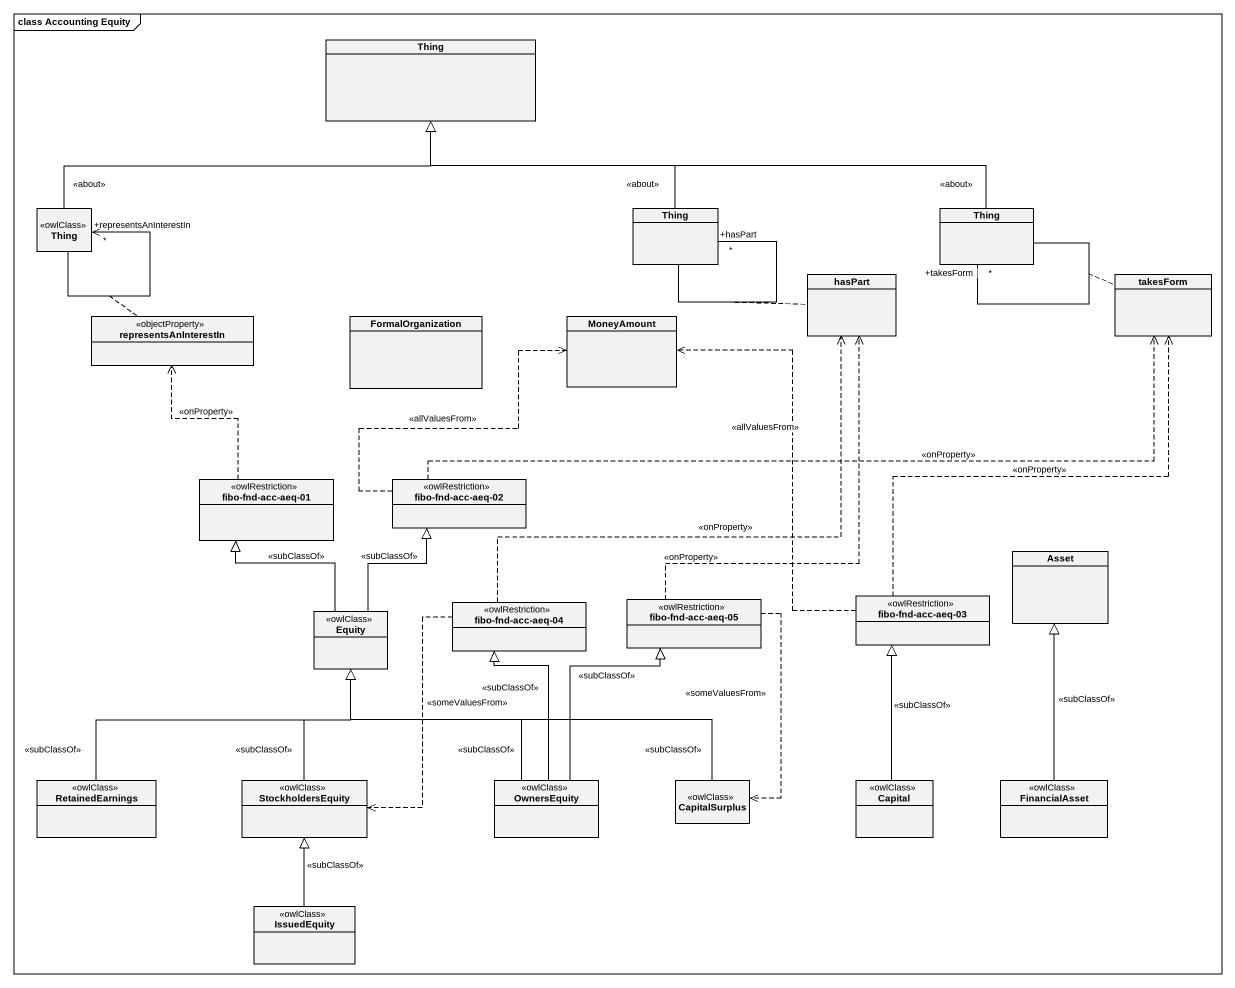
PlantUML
@startuml
mainframe class Accounting Equity
hide circle
hide empty members
class Thing
class "Thing" as Thing_2 <<owlClass>>
class "Thing" as Thing_3
class "Thing" as Thing_4
class hasPart
class takesForm
class representsAnInterestIn <<objectProperty>>
class FormalOrganization
class MoneyAmount
class "fibo-fnd-acc-aeq-01" as fibo_fnd_acc_aeq_01 <<owlRestriction>>
class "fibo-fnd-acc-aeq-02" as fibo_fnd_acc_aeq_02 <<owlRestriction>>
class Asset
class Equity <<owlClass>>
class "fibo-fnd-acc-aeq-04" as fibo_fnd_acc_aeq_04 <<owlRestriction>>
class "fibo-fnd-acc-aeq-05" as fibo_fnd_acc_aeq_05 <<owlRestriction>>
class "fibo-fnd-acc-aeq-03" as fibo_fnd_acc_aeq_03 <<owlRestriction>>
class RetainedEarnings <<owlClass>>
class StockholdersEquity <<owlClass>>
class OwnersEquity <<owlClass>>
class CapitalSurplus <<owlClass>>
class Capital <<owlClass>>
class FinancialAsset <<owlClass>>
class IssuedEquity <<owlClass>>
Thing_2 -right-|> Thing : <<about>>
Thing_2 --> "+representsAnInterestIn\n*" Thing_2
(Thing_2, Thing_2) .. representsAnInterestIn
Thing_3 -up-|> Thing : <<about>>
Thing_3 -- "+hasPart\n*" Thing_3
(Thing_3, Thing_3) .. hasPart
Thing_4 -left-|> Thing : <<about>>
Thing_4 -- "+takesForm\n*" Thing_4
(Thing_4, Thing_4) .. takesForm
fibo_fnd_acc_aeq_01 .up.> representsAnInterestIn : <<onProperty>>
fibo_fnd_acc_aeq_02 .right.> takesForm : <<onProperty>>
fibo_fnd_acc_aeq_02 .up.> MoneyAmount : <<allValuesFrom>>
Equity -up-|> fibo_fnd_acc_aeq_01 : <<subClassOf>>
Equity -up-|> fibo_fnd_acc_aeq_02 : <<subClassOf>>
fibo_fnd_acc_aeq_04 .up.> hasPart : <<onProperty>>
fibo_fnd_acc_aeq_04 ..> StockholdersEquity : <<someValuesFrom>>
fibo_fnd_acc_aeq_05 .up.> hasPart : <<onProperty>>
fibo_fnd_acc_aeq_05 ..> CapitalSurplus : <<someValuesFrom>>
fibo_fnd_acc_aeq_03 .up.> takesForm : <<onProperty>>
fibo_fnd_acc_aeq_03 .up.> MoneyAmount : <<allValuesFrom>>
RetainedEarnings -up-|> Equity : <<subClassOf>>
StockholdersEquity -up-|> Equity : <<subClassOf>>
OwnersEquity -up-|> Equity : <<subClassOf>>
OwnersEquity -up-|> fibo_fnd_acc_aeq_04 : <<subClassOf>>
OwnersEquity -up-|> fibo_fnd_acc_aeq_05 : <<subClassOf>>
CapitalSurplus -left-|> Equity : <<subClassOf>>
Capital -up-|> fibo_fnd_acc_aeq_03 : <<subClassOf>>
FinancialAsset -up-|> Asset : <<subClassOf>>
IssuedEquity -up-|> StockholdersEquity : <<subClassOf>>
@enduml
